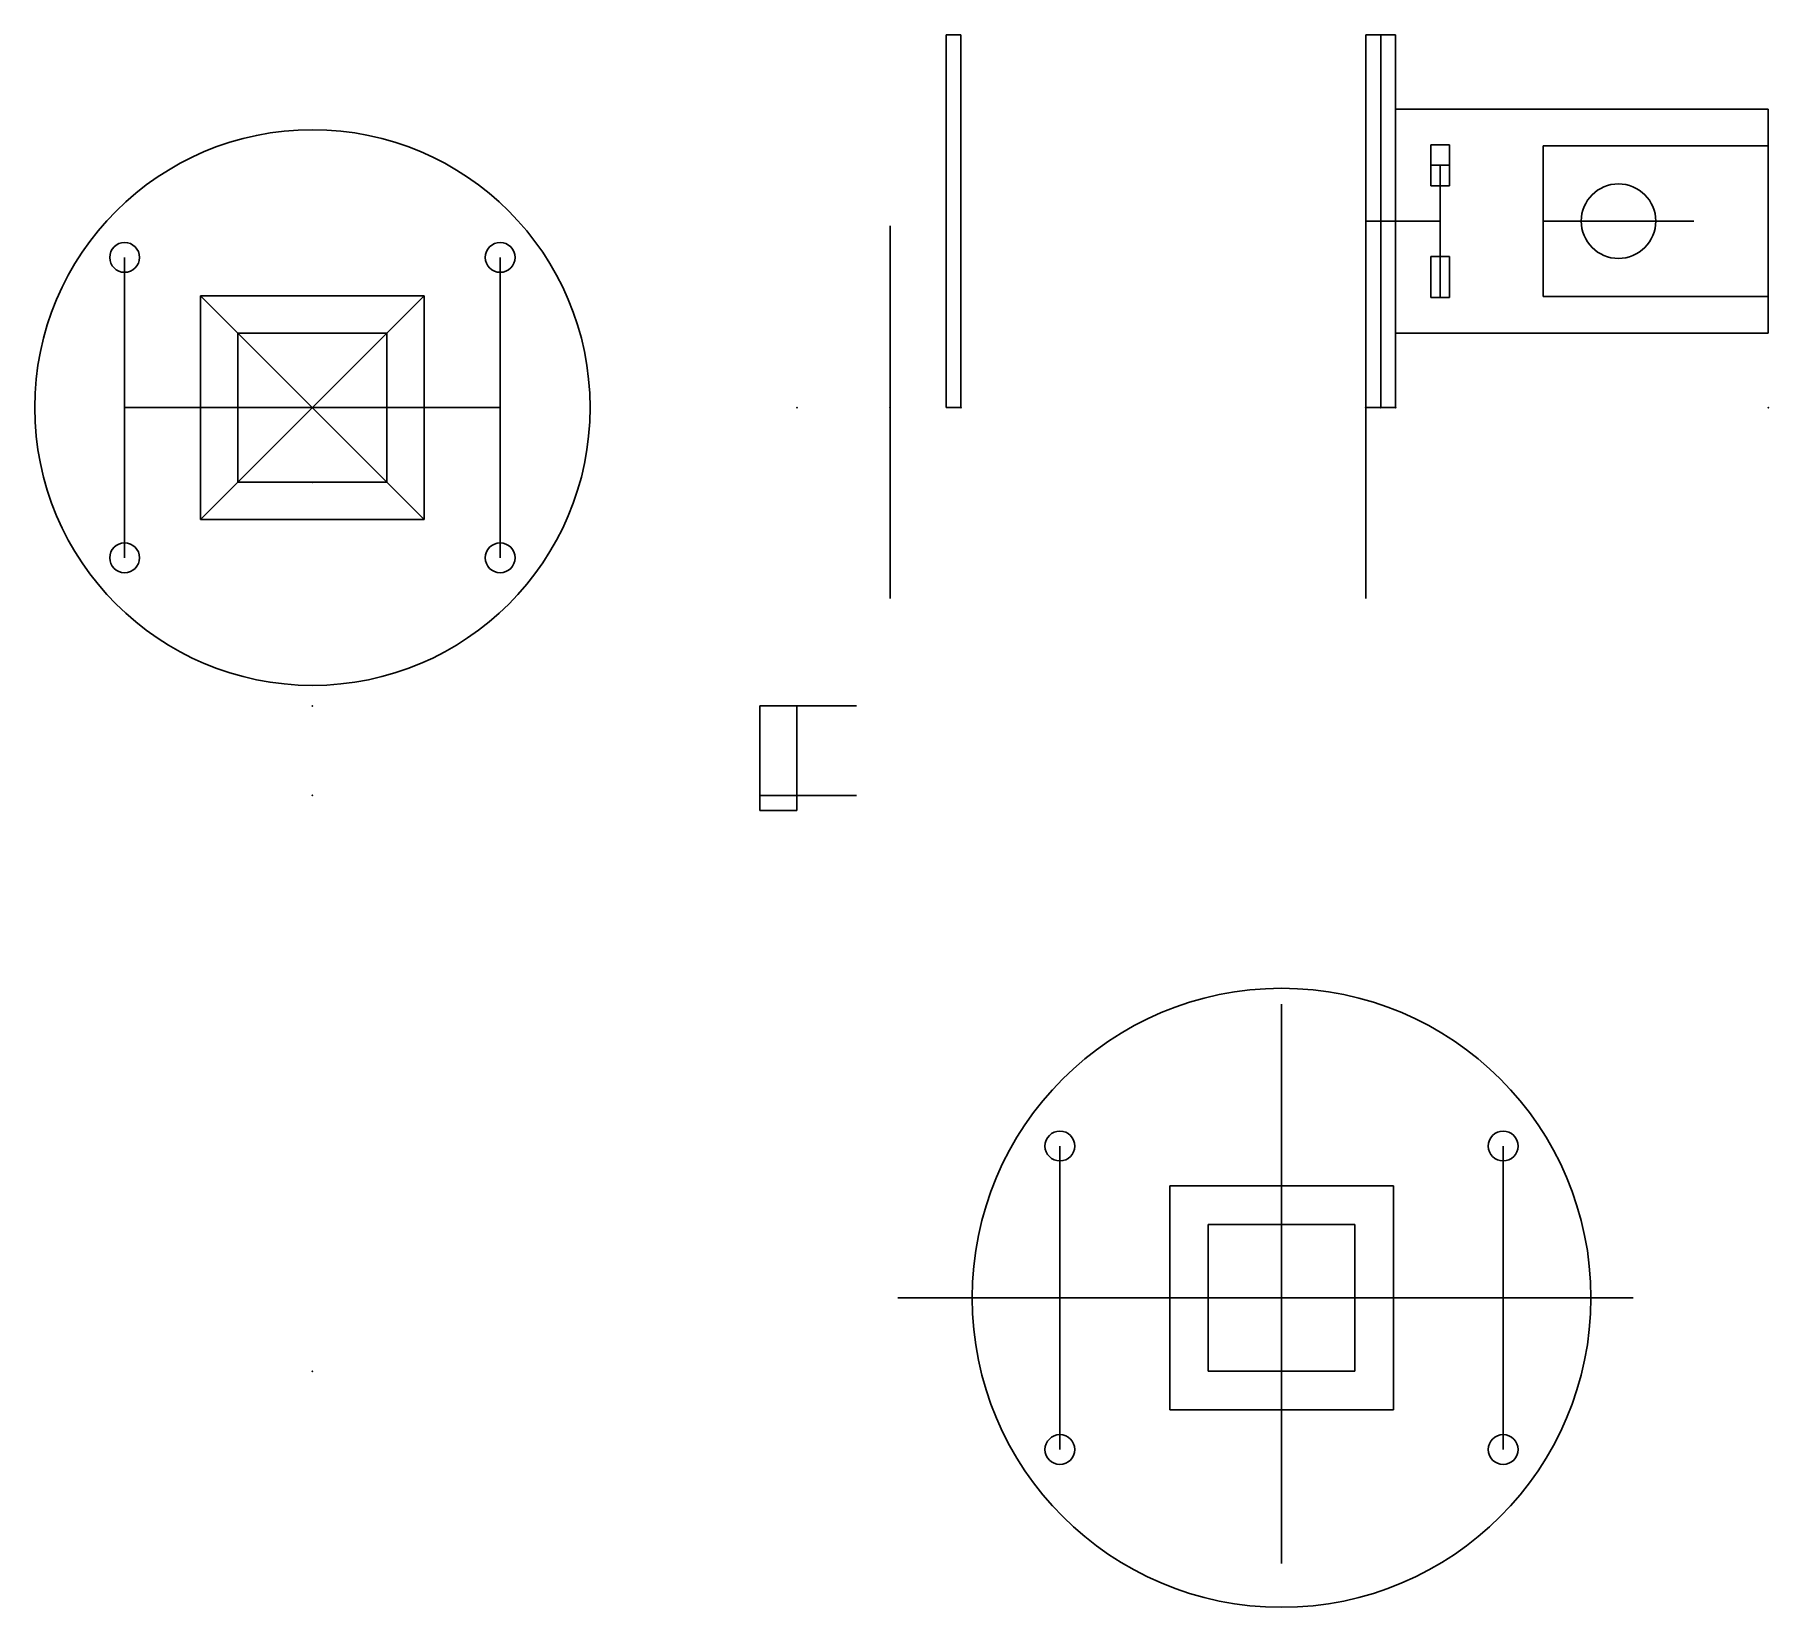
# Model space of a CAD drawing. Header units: centimetres. Extents: x -3.7 to 19.5, y -16.1 to 5.
import ezdxf

# ---------------------------------------------------------------- set-up
doc = ezdxf.new("R2010")
doc.units = ezdxf.units.CM
doc.header["$MEASUREMENT"] = 0
for name, color, linetype in [('Acople_WAM_camara v17_Base', 7, 'Continuous'), ('Acople_WAM_camara v17_Saliente_abajo', 7, 'Continuous'), ('Acople_WAM_camara v17_Saliente_arriba', 7, 'Continuous'), ('Acople_WAM_camara v17_Sketch10', 7, 'Continuous'), ('Acople_WAM_camara v17_Sketch11', 7, 'Continuous'), ('Acople_WAM_camara v17_Sketch12', 7, 'Continuous'), ('Acople_WAM_camara v17_Sketch13', 7, 'Continuous'), ('Acople_WAM_camara v17_Sketch14', 7, 'Continuous'), ('Acople_WAM_camara v17_Sketch15', 7, 'Continuous'), ('Acople_WAM_camara v17_Sketch16', 7, 'Continuous'), ('Acople_WAM_camara v17_Sketch17', 7, 'Continuous'), ('Acople_WAM_camara v17_Sketch18', 7, 'Continuous'), ('Acople_WAM_camara v17_Sketch19', 7, 'Continuous'), ('Acople_WAM_camara v17_Sketch20', 7, 'Continuous'), ('Acople_WAM_camara v17_Sketch21', 7, 'Continuous'), ('Acople_WAM_camara v17_Sketch22', 7, 'Continuous'), ('Acople_WAM_camara v17_Sketch23', 7, 'Continuous'), ('Acople_WAM_camara v17_Sketch6', 7, 'Continuous'), ('Acople_WAM_camara v17_Sketch7', 7, 'Continuous'), ('Acople_WAM_camara v17_Sketch8', 7, 'Continuous'), ('Acople_WAM_camara v17_Sketch9', 7, 'Continuous'), ('Acople_WAM_camara v17_Taladro_perno', 7, 'Continuous'), ('Acople_WAM_camara v17_Taladros', 7, 'Continuous')]:
    doc.layers.add(name, color=color, linetype=linetype)

msp = doc.modelspace()

# ---------------------------------------------------------------- linework, layer by layer
at = {"layer": 'Acople_WAM_camara v17_Base'}
msp.add_circle((0, 0), 3.725, dxfattribs=at)
msp.add_point((0, 0), dxfattribs=at)
at = {"layer": 'Acople_WAM_camara v17_Saliente_abajo'}
for p, q in [((1.5, 1.5, 1), (-1.5, 1.5, 1)), ((-1.5, 1.5, 1), (-1.5, -1.5, 1)), ((-1.5, -1.5, 1), (1.5, 1.5, 1)), ((1.5, -1.5, 1), (-1.5, 1.5, 1)), ((1.5, -1.5, 1), (1.5, 1.5, 1)), ((-1.5, -1.5, 1), (1.5, -1.5, 1))]:
    msp.add_line(p, q, dxfattribs=at)
for centre, radius in [((0, 0, 1), 3.725), ((-2.519, 2.014, 1), 0.2), ((2.519, 2.014, 1), 0.2), ((-2.519, -2.014, 1), 0.2), ((2.519, -2.014, 1), 0.2)]:
    msp.add_circle(centre, radius, dxfattribs=at)
msp.add_point((0, 0, 1), dxfattribs=at)
msp.add_point((0, 0, 1), dxfattribs=at)
at = {"layer": 'Acople_WAM_camara v17_Saliente_arriba'}
for p, q in [((-1.5, 1.5, 4), (-1.5, -1.5, 4)), ((1.5, 1.5, 4), (-1.5, 1.5, 4)), ((1.5, -1.5, 4), (1.5, 1.5, 4)), ((1, -1, 4), (-1, 1, 4)), ((-1, -1, 4), (-1, 1, 4)), ((-1, -1, 4), (1, 1, 4)), ((-1, 1, 4), (1, 1, 4)), ((1, 1, 4), (1, -1, 4)), ((1, -1, 4), (-1, -1, 4)), ((-1.5, -1.5, 4), (1.5, -1.5, 4))]:
    msp.add_line(p, q, dxfattribs=at)
msp.add_point((0, 0, 4), dxfattribs=at)
msp.add_point((0, 0, 4), dxfattribs=at)
at = {"layer": 'Acople_WAM_camara v17_Sketch10'}
for p, q in [((19.53, 4), (19.53, 4, 1.5)), ((19.53, 4, 1.5), (19.53, 1, 1.5)), ((19.53, 1), (19.53, 4)), ((19.53, 3.51), (19.53, 3.51, 1.01)), ((19.53, 2.5, 1.01), (19.53, 3.51, 1.01)), ((19.53, 1.49), (19.53, 3.51)), ((19.53, 3.51, 1.01), (19.53, 1.49, 1.01)), ((19.53, 2.5), (19.53, 2.5, 1.01)), ((19.53, 2.5), (19.53, 1.49)), ((19.53, 1.49, 1.01), (19.53, 1.49)), ((19.53, 1, 1.5), (19.53, 1))]:
    msp.add_line(p, q, dxfattribs=at)
msp.add_point((19.53, 0), dxfattribs=at)
at = {"layer": 'Acople_WAM_camara v17_Sketch11'}
for p, q in [((16.51, 1.49, 1.01), (16.51, 3.51, 1.01)), ((16.51, 3.51, 1.01), (19.53, 3.51, 1.01)), ((19.53, 3.51, 1.01), (19.53, 1.49, 1.01)), ((18.53, 2.5, 1.01), (16.51, 2.5, 1.01)), ((16.51, 2.5, 1.01), (17.52, 2.5, 1.01)), ((19.53, 1.49, 1.01), (16.51, 1.49, 1.01))]:
    msp.add_line(p, q, dxfattribs=at)
at = {"layer": 'Acople_WAM_camara v17_Sketch11', "extrusion": (0, 0, -1)}
msp.add_circle((-17.52, 2.5, -1.01), 0.5, dxfattribs=at)
at = {"layer": 'Acople_WAM_camara v17_Sketch11'}
msp.add_point((0, 0, 1.01), dxfattribs=at)
at = {"layer": 'Acople_WAM_camara v17_Sketch12'}
for p, q in [((14.13, 5), (14.13, 0)), ((14.13, 5, 4.09), (14.13, 5)), ((14.13, 4, 4.09), (14.13, 5, 4.09)), ((14.13, 4, 4.29), (14.13, 4, 4.09)), ((14.13, 1, 4.29), (14.13, 4, 4.29)), ((14.13, 2.5, 0.75), (14.13, 3.25, 0.75)), ((14.13, 2.5), (14.13, 2.5, 0.75)), ((14.13, 2.5, 0.75), (14.13, 1.75, 0.75)), ((14.13, 0, 4.09), (14.13, 1, 4.09)), ((14.13, 1, 4.09), (14.13, 1, 4.29)), ((14.13, 0), (14.13, 0, 4.09))]:
    msp.add_line(p, q, dxfattribs=at)
msp.add_point((14.13, 0), dxfattribs=at)
at = {"layer": 'Acople_WAM_camara v17_Sketch13'}
for p, q in [((14.13, 0), (14.13, 5)), ((14.13, 5), (14.53, 5)), ((14.53, 5), (14.53, 4)), ((14.53, 4), (19.53, 4)), ((19.53, 4), (19.53, 3.51)), ((15.255, 3.525), (15.005, 3.525)), ((15.005, 3.525), (15.005, 2.975)), ((15.255, 2.975), (15.255, 3.525)), ((15.255, 3.25), (15.255, 3.525)), ((19.53, 3.51), (16.51, 3.51)), ((16.51, 3.51), (16.51, 1.49)), ((15.13, 3.25), (15.005, 3.25)), ((15.005, 3.25), (15.005, 2.975)), ((15.13, 3.25), (15.255, 3.25)), ((15.13, 2.5), (15.13, 3.25)), ((15.005, 2.975), (15.255, 2.975)), ((14.13, 2.5), (15.13, 2.5)), ((15.13, 2.5), (15.13, 1.75)), ((15.005, 1.475), (15.005, 2.025)), ((15.13, 2.025), (15.005, 2.025)), ((15.005, 2.025), (15.255, 2.025)), ((15.13, 1.75), (15.13, 2.025)), ((15.255, 2.025), (15.255, 1.475)), ((15.13, 1.75), (15.13, 1.475)), ((15.255, 1.475), (15.005, 1.475)), ((15.13, 1.475), (15.255, 1.475)), ((16.51, 1.49), (19.53, 1.49)), ((19.53, 1.49), (19.53, 1)), ((19.53, 1), (14.53, 1)), ((14.53, 1), (14.53, 0)), ((14.53, 0), (14.13, 0))]:
    msp.add_line(p, q, dxfattribs=at)
msp.add_point((0, 0), dxfattribs=at)
at = {"layer": 'Acople_WAM_camara v17_Sketch14'}
for p, q in [((6, -4), (6, -5.4)), ((6, -4), (6.5, -4)), ((6.5, -4), (6, -4)), ((6, -4), (6, -5.4)), ((6.5, -5.4), (6.5, -4)), ((6, -5.4), (6.5, -5.4))]:
    msp.add_line(p, q, dxfattribs=at)
msp.add_point((0, 0), dxfattribs=at)
at = {"layer": 'Acople_WAM_camara v17_Sketch15'}
for p, q in [((6.5, -4, 1.2), (6.5, -4, 0.8)), ((6.5, -4.2, 1.2), (6.5, -4, 1.2)), ((6.5, -4, 0.8), (6.5, -4.2, 0.8)), ((6.5, -5.4), (6.5, -4)), ((6.5, -4, 1.2), (6.5, -5.4, 1.2)), ((6.5, -4), (6.5, -4, 1.2)), ((6.5, -4.2, 0.8), (6.5, -4.2, 1.2)), ((6.5, -4.7, 1.2), (6.5, -4.2, 1.2)), ((6.5, -4.2, 1.2), (6.5, -4.2, 0.4)), ((6.5, -4.2, 0.4), (6.5, -4.7, 0.4)), ((6.5, -5.2, 1.2), (6.5, -4.7, 1.2)), ((6.5, -4.7, 0.4), (6.5, -4.7, 1.2)), ((6.5, -5.2, 1.2), (6.5, -5.2, 0.8)), ((6.5, -5.2, 0.8), (6.5, -5.4, 0.8)), ((6.5, -5.4, 1.2), (6.5, -5.2, 1.2)), ((6.5, -5.4, 0.8), (6.5, -5.4, 1.2)), ((6.5, -5.4, 1.2), (6.5, -5.4))]:
    msp.add_line(p, q, dxfattribs=at)
msp.add_point((6.5, 0), dxfattribs=at)
at = {"layer": 'Acople_WAM_camara v17_Sketch16'}
for p, q in [((6, -4), (6, -4, 0.8)), ((7.3, -4), (6, -4)), ((6, -4, 0.8), (6.524, -4, 0.8)), ((6.776, -4, 0.8), (7.3, -4, 0.8)), ((7.3, -4, 0.8), (7.3, -4))]:
    msp.add_line(p, q, dxfattribs=at)
at = {"layer": 'Acople_WAM_camara v17_Sketch16', "extrusion": (0, 1, 0)}
msp.add_circle((-6.65, 0.8, -4), 0.3, dxfattribs=at)
msp.add_arc((-6.65, 0.8, -4), 0.126, 180, 0, dxfattribs=at)
at = {"layer": 'Acople_WAM_camara v17_Sketch16'}
msp.add_point((0, -4), dxfattribs=at)
at = {"layer": 'Acople_WAM_camara v17_Sketch17'}
for p, q in [((7.3, -5.2, 1.2), (6, -5.2, 1.2)), ((6, -5.2, 1.2), (6, -5.2, 0.8)), ((6, -5.2, 0.8), (6.35, -5.2, 0.8)), ((6.35, -5.2, 0.8), (6.95, -5.2, 0.8)), ((6.95, -5.2, 0.8), (7.3, -5.2, 0.8)), ((7.3, -5.2, 0.8), (7.3, -5.2, 1.2))]:
    msp.add_line(p, q, dxfattribs=at)
at = {"layer": 'Acople_WAM_camara v17_Sketch17', "extrusion": (0, -1, 0)}
msp.add_circle((6.65, 0.8, 5.2), 0.14, dxfattribs=at)
msp.add_arc((6.65, 0.8, 5.2), 0.3, 180, 0, dxfattribs=at)
at = {"layer": 'Acople_WAM_camara v17_Sketch17'}
msp.add_point((0, -5.2), dxfattribs=at)
at = {"layer": 'Acople_WAM_camara v17_Sketch18'}
for p, q in [((7.75, 2.439, 5.227), (7.75, 2.239, 5.227)), ((7.75, 2.439, 0.887), (7.75, -2.561, 0.887)), ((7.75, 2.439, 5.227), (7.75, 2.439, 0.887)), ((7.75, -2.561, 5.227), (7.75, 2.439, 5.227)), ((7.75, 2.239, 5.627), (7.75, 1.759, 5.627)), ((7.75, 2.239, 5.227), (7.75, 2.239, 5.627)), ((7.75, 1.759, 5.627), (7.75, 1.759, 4.807)), ((7.75, 1.759, 4.807), (7.75, 1.239, 4.807)), ((7.75, 1.239, 4.807), (7.75, 1.239, 5.227)), ((7.75, -1.361, 5.227), (7.75, -1.361, 5.627)), ((7.75, -1.841, 5.627), (7.75, -1.361, 5.627)), ((7.75, -1.841, 4.807), (7.75, -1.841, 5.627)), ((7.75, -2.361, 4.807), (7.75, -1.841, 4.807)), ((7.75, -2.561, 5.227), (7.75, -2.361, 5.227)), ((7.75, -2.361, 5.227), (7.75, -2.361, 4.807)), ((7.75, -2.561, 0.887), (7.75, -2.561, 5.227))]:
    msp.add_line(p, q, dxfattribs=at)
msp.add_point((7.75, 0), dxfattribs=at)
at = {"layer": 'Acople_WAM_camara v17_Sketch19'}
for p, q in [((14.13, 2.439, 5.227), (14.13, 2.439, 1.087)), ((14.13, -2.561, 5.227), (14.13, 2.439, 5.227)), ((14.13, 2.439, 1.087), (14.13, 1.439, 1.087)), ((14.13, 2.439, 5.227), (14.13, 2.239, 5.227)), ((14.13, 2.239, 5.227), (14.13, 2.239, 5.627)), ((14.13, 2.239, 5.627), (14.13, 1.759, 5.627)), ((14.13, 1.759, 5.627), (14.13, 1.759, 4.807)), ((14.13, 1.759, 4.807), (14.13, 1.239, 4.807)), ((14.13, 1.439, 0.887), (14.13, -1.561, 0.887)), ((14.13, 1.439, 1.087), (14.13, 1.439, 0.887)), ((14.13, 1.239, 4.807), (14.13, 1.239, 5.227)), ((14.13, -1.361, 5.627), (14.13, -1.361, 5.227)), ((14.13, -1.841, 5.627), (14.13, -1.361, 5.627)), ((14.13, -1.561, 1.087), (14.13, -2.561, 1.087)), ((14.13, -1.561, 0.887), (14.13, -1.561, 1.087)), ((14.13, -1.841, 4.807), (14.13, -1.841, 5.627)), ((14.13, -2.361, 4.807), (14.13, -1.841, 4.807)), ((14.13, -2.361, 5.227), (14.13, -2.361, 4.807)), ((14.13, -2.561, 5.227), (14.13, -2.361, 5.227)), ((14.13, -2.561, 1.087), (14.13, -2.561, 5.227))]:
    msp.add_line(p, q, dxfattribs=at)
at = {"layer": 'Acople_WAM_camara v17_Sketch19', "extrusion": (-1, 0, 0)}
for centre in [(-0.689, 4.477, -14.13), (0.811, 4.477, -14.13)]:
    msp.add_circle(centre, 0.3, dxfattribs=at)
at = {"layer": 'Acople_WAM_camara v17_Sketch19'}
msp.add_point((14.13, 0), dxfattribs=at)
at = {"layer": 'Acople_WAM_camara v17_Sketch20'}
for p, q in [((13, -8), (13, -15.5)), ((10.027, -11.936), (10.027, -9.901)), ((15.973, -11.936), (15.973, -9.901)), ((7.851, -11.936), (17.718, -11.936)), ((13, -11.936), (10.027, -11.936)), ((10.027, -11.936), (10.027, -13.971)), ((13, -11.936), (15.973, -11.936)), ((15.973, -11.936), (15.973, -13.971))]:
    msp.add_line(p, q, dxfattribs=at)
for centre, radius in [((13, -11.936), 4.15), ((10.027, -9.901), 0.2), ((15.973, -9.901), 0.2), ((10.027, -13.971), 0.2), ((15.973, -13.971), 0.2)]:
    msp.add_circle(centre, radius, dxfattribs=at)
msp.add_point((0, 0), dxfattribs=at)
at = {"layer": 'Acople_WAM_camara v17_Sketch21'}
for p, q in [((11.5, -10.436, 0.1), (14.5, -10.436, 0.1)), ((11.5, -13.436, 0.1), (11.5, -10.436, 0.1)), ((14.5, -10.436, 0.1), (14.5, -11.936, 0.1)), ((13, -11.936, 0.1), (14.5, -11.936, 0.1)), ((14.5, -11.936, 0.1), (14.5, -13.436, 0.1)), ((14.5, -13.436, 0.1), (11.5, -13.436, 0.1))]:
    msp.add_line(p, q, dxfattribs=at)
for centre, radius in [((13, -11.936, 0.1), 4.15), ((10.027, -9.901, 0.1), 0.2), ((15.973, -9.901, 0.1), 0.2), ((10.027, -13.971, 0.1), 0.2), ((15.973, -13.971, 0.1), 0.2)]:
    msp.add_circle(centre, radius, dxfattribs=at)
msp.add_point((0, 0, 0.1), dxfattribs=at)
at = {"layer": 'Acople_WAM_camara v17_Sketch22'}
for p, q in [((14.5, -10.436, 2.6), (11.5, -10.436, 2.6)), ((11.5, -10.436, 2.6), (11.5, -13.436, 2.6)), ((14.5, -13.436, 2.6), (14.5, -10.436, 2.6)), ((13.985, -10.951, 2.6), (12.015, -10.951, 2.6)), ((12.015, -10.951, 2.6), (12.015, -12.921, 2.6)), ((13.985, -12.921, 2.6), (13.985, -10.951, 2.6)), ((13.985, -11.936, 2.6), (13.985, -10.951, 2.6)), ((13, -11.936, 2.6), (12.015, -11.936, 2.6)), ((12.015, -11.936, 2.6), (12.015, -12.921, 2.6)), ((13, -11.936, 2.6), (13.985, -11.936, 2.6)), ((13, -13.436, 2.6), (13, -11.936, 2.6)), ((12.015, -12.921, 2.6), (13.985, -12.921, 2.6)), ((11.5, -13.436, 2.6), (13, -13.436, 2.6)), ((11.5, -13.436, 2.6), (13, -13.436, 2.6)), ((11.5, -13.436, 2.6), (14.5, -13.436, 2.6))]:
    msp.add_line(p, q, dxfattribs=at)
msp.add_point((0, 0, 2.6), dxfattribs=at)
at = {"layer": 'Acople_WAM_camara v17_Sketch23'}
for p, q in [((12.015, -12.921, 5.6), (13, -12.921, 5.6)), ((12.015, -12.921, 5.6), (12.015, -12.921, 2.6)), ((12.015, -12.921, 2.6), (13.985, -12.921, 2.6)), ((13.985, -12.921, 5.6), (12.015, -12.921, 5.6)), ((13, -12.921, 5.6), (13, -12.921, 4.6)), ((13.985, -12.921, 2.6), (13.985, -12.921, 5.6))]:
    msp.add_line(p, q, dxfattribs=at)
at = {"layer": 'Acople_WAM_camara v17_Sketch23', "extrusion": (0, -1, 0)}
msp.add_circle((13, 4.6, 12.921), 0.5, dxfattribs=at)
at = {"layer": 'Acople_WAM_camara v17_Sketch23'}
msp.add_point((0, -12.921), dxfattribs=at)
at = {"layer": 'Acople_WAM_camara v17_Sketch6'}
for p, q in [((8.5, 5), (8.5, 0)), ((8.7, 5), (8.5, 5)), ((8.7, 0), (8.7, 5)), ((8.5, 0), (8.7, 0))]:
    msp.add_line(p, q, dxfattribs=at)
msp.add_point((0, 0), dxfattribs=at)
at = {"layer": 'Acople_WAM_camara v17_Sketch7'}
for p, q in [((8.7, 5, 4.29), (8.7, 0, 4.29)), ((8.7, 5), (8.7, 5, 4.29)), ((8.7, 0), (8.7, 5)), ((8.7, 5, 4.29), (8.7, 4, 4.29)), ((8.7, 4, 4.09), (8.7, 5, 4.09)), ((8.7, 5, 4.09), (8.7, 5, 4.29)), ((8.7, 4, 4.29), (8.7, 4, 4.09)), ((8.7, 0, 4.29), (8.7, 1, 4.29)), ((8.7, 1, 4.29), (8.7, 1, 4.09)), ((8.7, 1, 4.09), (8.7, 0, 4.09)), ((8.7, 0, 4.29), (8.7, 0)), ((8.7, 0, 4.09), (8.7, 0, 4.29))]:
    msp.add_line(p, q, dxfattribs=at)
msp.add_point((8.7, 0), dxfattribs=at)
at = {"layer": 'Acople_WAM_camara v17_Sketch8'}
for p, q in [((14.33, 5, 4.29), (14.33, 5)), ((14.33, 0, 4.29), (14.33, 5, 4.29)), ((14.33, 5), (14.33, 0)), ((14.33, 0, 4.09), (14.33, 1, 4.09)), ((14.33, 1, 4.29), (14.33, 0, 4.29)), ((14.33, 1, 4.09), (14.33, 1, 4.29)), ((14.33, 0, 4.29), (14.33, 0, 4.09)), ((14.33, 0), (14.33, 0, 4.29))]:
    msp.add_line(p, q, dxfattribs=at)
msp.add_point((14.33, 0), dxfattribs=at)
at = {"layer": 'Acople_WAM_camara v17_Sketch9'}
for p, q in [((14.53, 5), (14.53, 5, 4.29)), ((14.53, 0), (14.53, 5)), ((14.53, 5, 4.29), (14.53, 0, 4.29)), ((14.53, 1, 1.5), (14.53, 4, 1.5)), ((14.53, 4, 1.5), (14.53, 4)), ((14.53, 2.5, 1.5), (14.53, 4, 1.5)), ((14.53, 4), (14.53, 1)), ((14.53, 4, 1.5), (14.53, 4)), ((14.53, 2.5), (14.53, 2.5, 1.5)), ((14.53, 2.5, 1.5), (14.53, 1, 1.5)), ((14.53, 0), (14.53, 2.5)), ((14.53, 1), (14.53, 1, 1.5)), ((14.53, 0, 4.29), (14.53, 0))]:
    msp.add_line(p, q, dxfattribs=at)
msp.add_point((14.53, 0), dxfattribs=at)
at = {"layer": 'Acople_WAM_camara v17_Taladro_perno'}
for p, q in [((-1, -1, 7), (-1, -1, 4)), ((-1, -1, 4), (1, -1, 4)), ((1, -1, 7), (-1, -1, 7)), ((0, -1, 7), (0, -1, 6)), ((1, -1, 4), (1, -1, 7))]:
    msp.add_line(p, q, dxfattribs=at)
at = {"layer": 'Acople_WAM_camara v17_Taladro_perno', "extrusion": (0, -1, 0)}
msp.add_circle((0, 6, 1), 0.5, dxfattribs=at)
at = {"layer": 'Acople_WAM_camara v17_Taladro_perno'}
msp.add_point((0, -1), dxfattribs=at)
at = {"layer": 'Acople_WAM_camara v17_Taladros'}
for p, q in [((-2.519, 0, 1), (-2.519, 2.014, 1)), ((2.519, 0, 1), (2.519, 2.014, 1)), ((0, 0, 1), (-2.519, 0, 1)), ((-2.519, 0, 1), (-2.519, -2.014, 1)), ((0, 0, 1), (2.519, 0, 1)), ((2.519, 0, 1), (2.519, -2.014, 1))]:
    msp.add_line(p, q, dxfattribs=at)
for centre, radius in [((0, 0, 1), 3.725), ((-2.519, 2.014, 1), 0.2), ((2.519, 2.014, 1), 0.2), ((-2.519, -2.014, 1), 0.2), ((2.519, -2.014, 1), 0.2)]:
    msp.add_circle(centre, radius, dxfattribs=at)
msp.add_point((0, 0, 1), dxfattribs=at)

doc.saveas('drawing.dxf')
